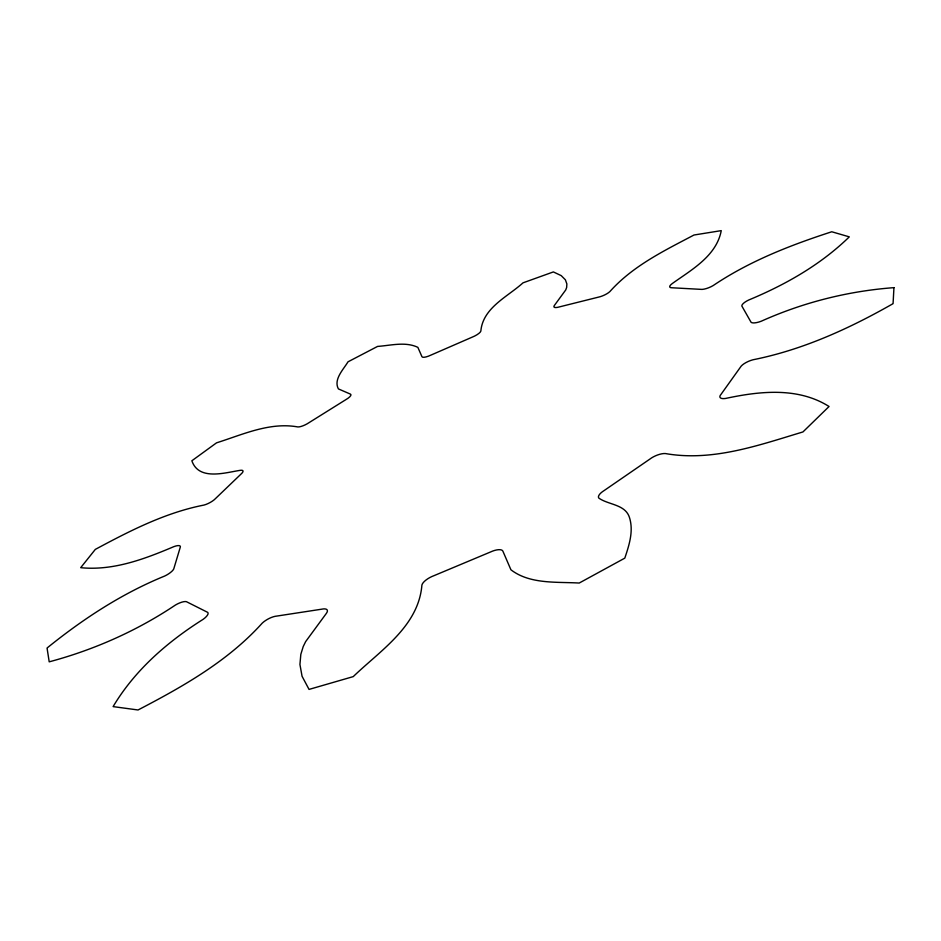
<?xml version="1.0" encoding="UTF-8"?>
<svg xmlns="http://www.w3.org/2000/svg" width="941" height="941" viewBox="0 0 941 941"><rect width="100%" height="100%" fill="white"/><g stroke="black" fill="none" stroke-linecap="round" stroke-linejoin="round"><path stroke-width="1.41" d="M893.95 287.64L893.068 303.661L892.397 304.037C848.735 328.868 802.508 349.876 752.988 359.768A11.245 3.811 -22.4 0 0 740.367 367.272L721.088 394.267A11.48 3.999 -22.6 0 0 725.617 398.443C759.669 391.127 798.015 386.892 829.056 406.5L802.944 431.943C758.54 445.293 712.455 461.819 665.369 453.55A11.88 4.352 -23.5 0 0 649.843 459.114L604.157 490.543A11.986 4.47 -24.2 0 0 599.793 498.742C609.439 504.894 625.236 504.623 629.388 517.256C633.834 530.936 629.164 545.098 624.8 558.142L579.209 583.044C556.554 581.714 530.006 584.408 510.928 569.787L502.882 551.155A12.068 4.564 -25.8 0 0 490.285 552.085L433.966 575.68A12.033 4.517 -26.6 0 0 421.909 585.055C418.58 626.294 380.293 650.513 353.24 676.614L309.048 689.412L302.061 676.273L299.932 664.452L300.826 654.348L303.214 646.573L305.649 641.609L326.315 613.45A11.786 4.27 -28 0 0 321.54 609.215L276.819 616.073A11.598 4.105 -28.4 0 0 262.221 623.154C227.922 661.205 182.93 686.589 138.045 709.973L113.108 706.609C134.857 670.074 167.474 641.797 203.138 619.331A11.092 3.693 -28.9 0 0 206.797 611.921L187.235 602.087A10.81 3.505 -28.9 0 0 175.414 605.051C136.986 630.776 94.418 649.678 49.802 661.676L49.203 661.841L47.05 648.031L47.591 647.596C83.314 618.755 122.036 593.43 164.687 576.045A10.21 3.129 -28.7 0 0 173.991 568.117L180.143 547.65A9.928 2.976 -28.4 0 0 173.767 546.674C144.455 559.095 113.167 570.916 80.691 567.682L95.323 549.391C129.846 530.853 165.216 512.657 204.032 505.058A9.41 2.705 -27.8 0 0 215.571 498.495L240.931 474.158A9.21 2.611 -27.5 0 0 240.39 470.312C225.44 472.547 198.798 481.133 191.858 460.772L216.536 442.835C242.754 434.577 269.679 421.862 297.862 426.943A8.904 2.458 -26.7 0 0 309.001 422.674L345.865 399.643A8.81 2.423 -26.3 0 0 350.452 394.126L338.395 388.904C333.29 379.47 343.477 369.425 348.005 361.826L377.576 346.417C390.691 345.512 405.442 341.371 417.863 347.358L421.944 356.686A8.751 2.388 -25.5 0 0 430.813 355.157L472.147 337.172A8.775 2.411 -25.1 0 0 480.851 331.067C482.921 307.672 507.599 296.815 523.008 282.841L553.367 271.925L561.224 275.631L565.388 279.806L566.87 283.947L566.647 287.487L565.741 289.934L554.331 305.531A8.975 2.494 -24.3 0 0 559.389 306.907L598.3 297.18A9.116 2.564 -23.9 0 0 609.874 291.581C632.764 265.927 664.111 250.765 693.999 235.015L721.253 230.639C716.466 256.081 691.47 269.796 672.345 283.5A9.539 2.764 -23.2 0 0 672.168 287.781L700.598 289.334A9.786 2.894 -22.9 0 0 713.149 285.582C749.424 261.116 790.369 245.189 831.762 231.768L849.3 236.861C820.634 264.786 785.488 284.723 748.754 299.991A10.363 3.223 -22.4 0 0 742.214 306.672L750.706 321.61A10.657 3.399 -22.3 0 0 761.222 321.234C802.967 302.496 847.7 291.157 893.315 287.699L893.95 287.64"/></g></svg>
